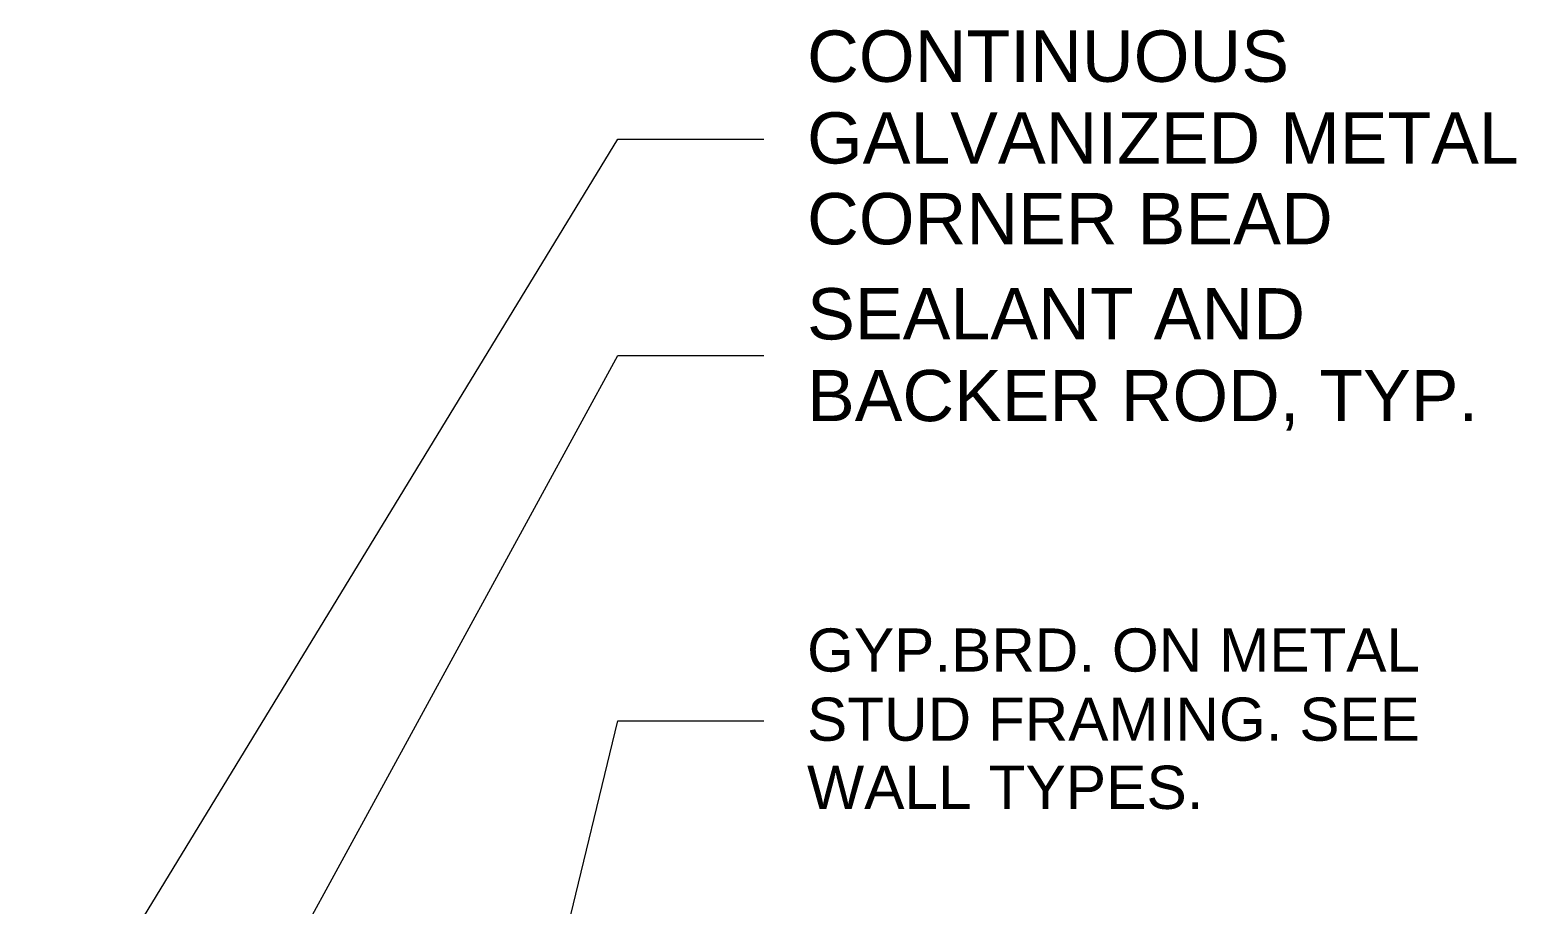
# Model space of a CAD drawing. Header units: inches. Extents: x -6061 to 13621, y -296 to 7483.
# Drawn here: x 948 to 1080.6, y 2708.5 to 2786.6 of the extents above; entities that cross this region are included whole.
import ezdxf

# ---------------------------------------------------------------- set-up
doc = ezdxf.new("R2010")
doc.units = ezdxf.units.IN
doc.header["$MEASUREMENT"] = 0
doc.layers.get('0').update_dxf_attribs({"linetype": 'CONTINUOUS'})
doc.styles.add('Arial$001H0', font='arial.ttf')

msp = doc.modelspace()

# ---------------------------------------------------------------- linework, layer by layer
at = {"color": 7, "linetype": 'Continuous', "lineweight": 9, "true_color": 0x000007}
for p, q in [((947.9848354226931, 2690.776636328521), (1000.444111440793, 2776.793830898657)), ((1000.444111440793, 2776.793830898657), (1013.498862572014, 2776.793830898657)), ((949.7468263729193, 2664.58704356834), (1000.444111440793, 2757.492020943906)), ((1000.444111440793, 2757.492020943906), (1013.498862572014, 2757.492020943906)), ((987.389360309571, 2671.074373885082), (1000.444111440793, 2724.895188364721)), ((1000.444111440793, 2724.895188364721), (1013.498862572014, 2724.895188364721))]:
    msp.add_line(p, q, dxfattribs=at)

# ---------------------------------------------------------------- texts
at = {"color": 7, "true_color": 0x000007, "style": 'Arial$001H0'}
for s, height, p in [('CONTINUOUS ', 4.580237265035398, (1017.342713983924, 2781.919491308545)), ('GALVANIZED METAL ', 4.569565699825904, (1017.342713983924, 2774.631270200781)), ('CORNER BEAD', 4.577838604526479, (1017.342713983924, 2767.423115933255)), ('SEALANT AND ', 4.578863695062105, (1017.342713983924, 2758.933545964933)), ('BACKER ROD, TYP.', 4.565776520340155, (1017.342713983924, 2751.64530448911)), ('GYP.BRD. ON METAL ', 3.850306047043452, (1017.342713983924, 2729.300056811867)), ('STUD FRAMING. SEE ', 3.850140905785136, (1017.342713983924, 2723.133090991347)), ('WALL TYPES.', 3.862552752016455, (1017.342713983924, 2717.046214925131))]:
    msp.add_text(s, height=height, dxfattribs=at).set_placement(p)

doc.saveas('drawing.dxf')
